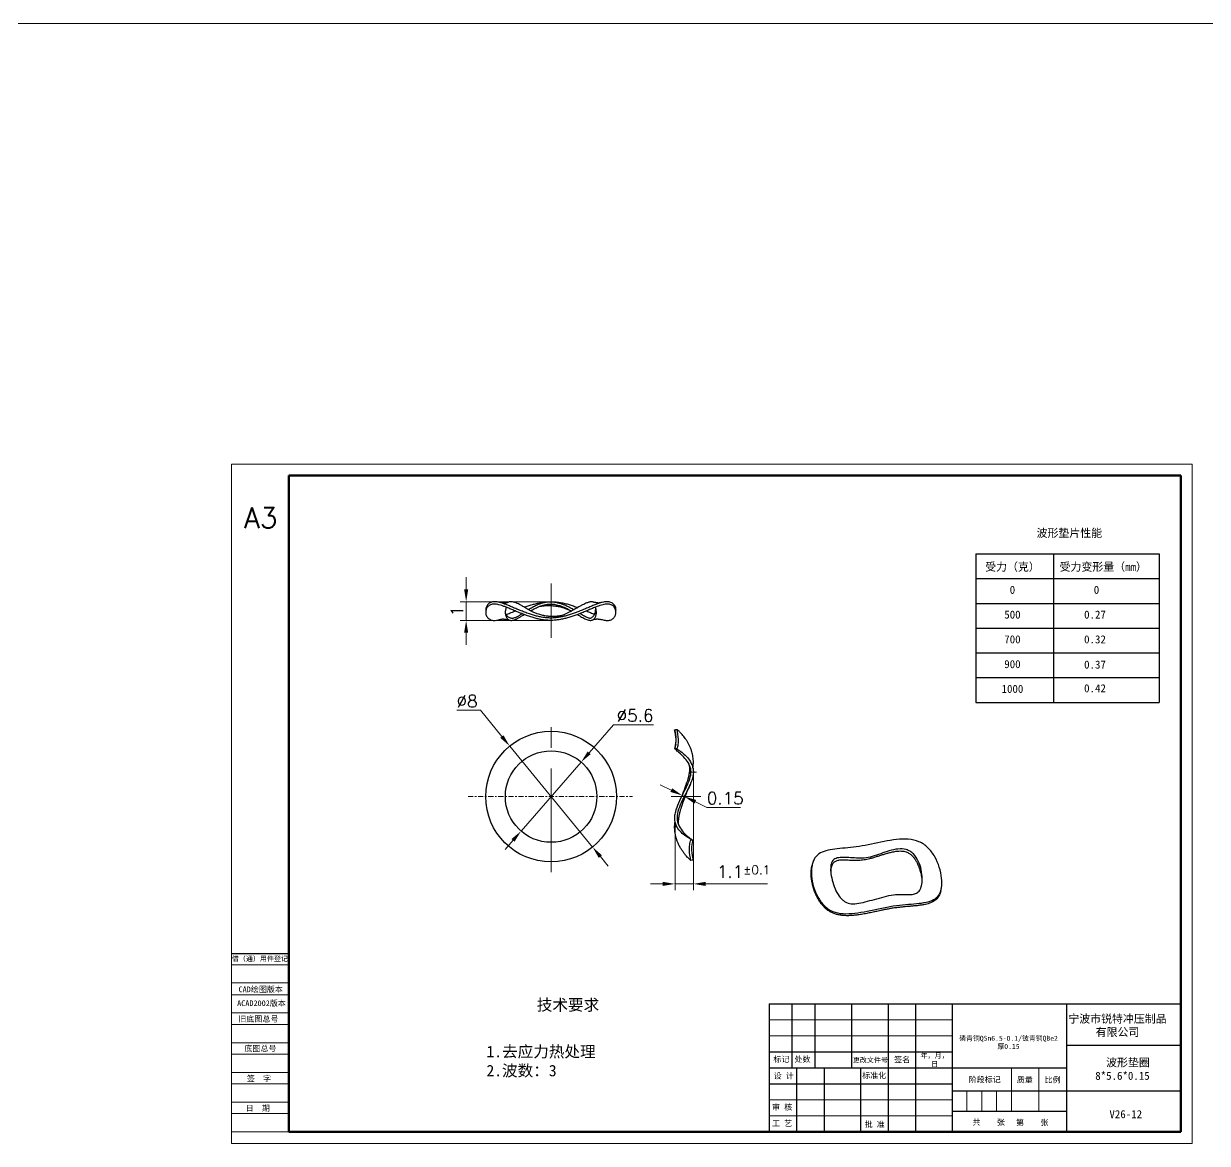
# Model space of a CAD drawing. Header units: millimetres. Extents: x 2517 to 6633, y 792 to 3241.
# Drawn here: x 3404.1 to 3476.5, y 1472.6 to 1541.1 of the extents above; entities that cross this region are included whole.
import ezdxf

# ---------------------------------------------------------------- set-up
doc = ezdxf.new("R2010")
doc.units = ezdxf.units.MM
doc.linetypes.add('CENTER', pattern=[50.8, 31.75, -6.35, 6.35, -6.35])
for name, color, linetype, lineweight in [('中心线', 1, 'CENTER', 9), ('实线', 7, 'Continuous', 25), ('尺寸标注', 2, 'Continuous', 9), ('引导线', 6, 'Continuous', 9), ('文本', 3, 'Continuous', 15), ('粗实线', 9, 'Continuous', 50)]:
    doc.layers.add(name, color=color, linetype=linetype, lineweight=lineweight)
doc.styles.add('st', font='txt.shx')
doc.styles.get("Standard").update_dxf_attribs({"font": 'simfang.ttf'})
doc.dimstyles.new('st0.3', dxfattribs={"dimscale": 0.3, "dimtxt": 2.5, "dimasz": 2.5, "dimexe": 1.25, "dimexo": 0, "dimtad": 1, "dimtoh": 1, "dimdec": 3, "dimdsep": 46, "dimtxsty": 'st', "dimcen": 0, "dimclrd": 256, "dimclre": 256, "dimclrt": 256, "dimadec": 4, "dimazin": 2, "dimtfac": 1, "dimtdec": 3, "dimtmove": 0, "dimatfit": 1, "dimfxl": 1, "dimlwd": -1, "dimlwe": -1, "dimarcsym": 0})

# ---------------------------------------------------------------- blocks, each defined once
blk = doc.blocks.new('*D157')
at = {"layer": 'Defpoints', "color": 0, "ltscale": 0.2, "transparency": 16777216}
for p in [(3438.175, 1495.924), (3434.5, 1491.698)]:
    blk.add_point(p, dxfattribs=at)
at = {"layer": '尺寸标注', "ltscale": 0.2, "transparency": 16777216}
for p, q in [((3438.667, 1496.49), (3440.165, 1498.212)), ((3440.165, 1498.212), (3442.603, 1498.212)), ((3434.5, 1491.698), (3438.175, 1495.924)), ((3434.008, 1491.132), (3433.516, 1490.566))]:
    blk.add_line(p, q, dxfattribs=at)
for points in [[(3438.573, 1496.572), (3438.761, 1496.408), (3438.175, 1495.924)], [(3433.914, 1491.214), (3434.102, 1491.05), (3434.5, 1491.698)]]:
    blk.add_solid(points, dxfattribs=at)
at = {"layer": '尺寸标注', "ltscale": 0.2, "transparency": 16777216, "insert": (3441.478, 1498.775), "char_height": 0.75, "attachment_point": 5, "style": 'st'}
blk.add_mtext('∅5.6', dxfattribs=at)
blk = doc.blocks.new('*D158')
at = {"layer": 'Defpoints', "color": 0, "ltscale": 0.2, "transparency": 16777216}
for p in [(3433.801, 1496.904), (3438.874, 1490.718)]:
    blk.add_point(p, dxfattribs=at)
at = {"layer": '尺寸标注', "ltscale": 0.2, "transparency": 16777216}
for p, q in [((3432.006, 1499.092), (3430.569, 1499.092)), ((3433.325, 1497.484), (3432.006, 1499.092)), ((3438.874, 1490.718), (3433.801, 1496.904)), ((3439.35, 1490.138), (3439.825, 1489.558))]:
    blk.add_line(p, q, dxfattribs=at)
for points in [[(3433.422, 1497.563), (3433.229, 1497.404), (3433.801, 1496.904)], [(3439.446, 1490.218), (3439.253, 1490.059), (3438.874, 1490.718)]]:
    blk.add_solid(points, dxfattribs=at)
at = {"layer": '尺寸标注', "ltscale": 0.2, "transparency": 16777216, "insert": (3431.194, 1499.654), "char_height": 0.75, "attachment_point": 5, "style": 'st'}
blk.add_mtext('∅8', dxfattribs=at)
blk = doc.blocks.new('*D159')
at = {"layer": 'Defpoints', "color": 0, "ltscale": 0.2, "transparency": 16777216}
for p in [(3445.044, 1495.302), (3443.921, 1492.27), (3445.044, 1488.466)]:
    blk.add_point(p, dxfattribs=at)
at = {"layer": '尺寸标注', "ltscale": 0.2, "transparency": 16777216}
for p, q in [((3445.044, 1495.302), (3445.044, 1488.091)), ((3443.921, 1492.27), (3443.921, 1488.091)), ((3443.171, 1488.466), (3442.421, 1488.466)), ((3443.921, 1488.466), (3445.044, 1488.466)), ((3445.794, 1488.466), (3449.589, 1488.466))]:
    blk.add_line(p, q, dxfattribs=at)
for points in [[(3443.171, 1488.591), (3443.171, 1488.341), (3443.921, 1488.466)], [(3445.794, 1488.591), (3445.794, 1488.341), (3445.044, 1488.466)]]:
    blk.add_solid(points, dxfattribs=at)
at = {"layer": '尺寸标注', "ltscale": 0.2, "transparency": 16777216, "insert": (3448.111, 1489.216), "char_height": 0.75, "attachment_point": 5, "style": 'st'}
blk.add_mtext('1.1{}{\\A0;{\\H1.5x;}{\\A2;\\H0.71x;\\C3;%%p0.1}}', dxfattribs=at)
blk = doc.blocks.new('*D160')
at = {"layer": 'Defpoints', "color": 0, "ltscale": 0.2, "transparency": 16777216}
for p in [(3444.36, 1493.873), (3444.363, 1493.881), (3444.487, 1493.811)]:
    blk.add_point(p, dxfattribs=at)
at = {"layer": '尺寸标注', "ltscale": 0.2, "transparency": 16777216}
for p, q in [((3443.689, 1494.209), (3443.014, 1494.537)), ((3444.36, 1493.873), (3444.527, 1494.218)), ((3444.363, 1493.881), (3444.491, 1493.819)), ((3444.487, 1493.811), (3444.655, 1494.156)), ((3445.165, 1493.491), (3445.869, 1493.148)), ((3445.869, 1493.148), (3447.932, 1493.148))]:
    blk.add_line(p, q, dxfattribs=at)
for points in [[(3443.744, 1494.321), (3443.634, 1494.096), (3444.363, 1493.881)], [(3445.22, 1493.603), (3445.11, 1493.378), (3444.491, 1493.819)]]:
    blk.add_solid(points, dxfattribs=at)
at = {"layer": '尺寸标注', "ltscale": 0.2, "transparency": 16777216, "insert": (3446.994, 1493.711), "char_height": 0.75, "attachment_point": 5, "style": 'st'}
blk.add_mtext('0.15', dxfattribs=at)
blk = doc.blocks.new('*D161')
at = {"layer": 'Defpoints', "color": 0, "ltscale": 0.2, "transparency": 16777216}
for p in [(3431.137, 1505.743), (3436.337, 1505.743), (3436.337, 1504.596)]:
    blk.add_point(p, dxfattribs=at)
at = {"layer": '尺寸标注', "ltscale": 0.2, "transparency": 16777216}
for p, q in [((3431.137, 1506.493), (3431.137, 1507.243)), ((3436.337, 1505.743), (3430.762, 1505.743)), ((3431.137, 1504.596), (3431.137, 1505.743)), ((3436.337, 1504.596), (3430.762, 1504.596)), ((3431.137, 1503.846), (3431.137, 1503.096))]:
    blk.add_line(p, q, dxfattribs=at)
for points in [[(3431.012, 1506.493), (3431.262, 1506.493), (3431.137, 1505.743)], [(3431.012, 1503.846), (3431.262, 1503.846), (3431.137, 1504.596)]]:
    blk.add_solid(points, dxfattribs=at)
at = {"layer": '尺寸标注', "ltscale": 0.2, "transparency": 16777216, "insert": (3430.575, 1505.17), "char_height": 0.75, "attachment_point": 5, "rotation": 90, "style": 'st'}
blk.add_mtext('1', dxfattribs=at)

msp = doc.modelspace()

# ---------------------------------------------------------------- linework, layer by layer
at = {"color": 7, "linetype": 'Continuous', "lineweight": 25}
for p, q in [((3443.9052, 1497.8864), (3443.8983, 1497.8919)), ((3444.0516, 1497.9178), (3444.0449, 1497.9234)), ((3444.0501, 1497.9191), (3444.0459, 1497.9182))]:
    msp.add_line(p, q, dxfattribs=at)
at = {"color": 7, "linetype": 'Continuous', "lineweight": 25, "flags": 128}
for points in [[(3443.8983, 1497.8919), (3443.9353, 1497.8998), (3443.9722, 1497.9078), (3444.045, 1497.9234)], [(3445.0436, 1489.9244), (3445.0066, 1489.9165), (3444.9697, 1489.9087), (3444.8969, 1489.8931)]]:
    msp.add_lwpolyline(points, dxfattribs=at)
at = {"color": 7, "linetype": 'Continuous', "lineweight": 25}
for points, knots in [([(3435.0436, 1504.8271), (3434.9453, 1504.8606), (3434.7477, 1504.9279), (3434.4652, 1505.0388), (3434.1927, 1505.1514), (3433.9328, 1505.2618), (3433.7004, 1505.3591), (3433.4945, 1505.4406), (3433.3137, 1505.5053), (3433.1458, 1505.5554), (3432.992, 1505.5881), (3432.8532, 1505.6002), (3432.7307, 1505.5887), (3432.6248, 1505.5565), (3432.5353, 1505.5068), (3432.4622, 1505.4424), (3432.4053, 1505.3664), (3432.3646, 1505.2817), (3432.3385, 1505.185), (3432.3309, 1505.0787), (3432.3462, 1504.967), (3432.3847, 1504.861), (3432.4465, 1504.7658), (3432.5271, 1504.6907), (3432.6223, 1504.6371), (3432.7277, 1504.6044), (3432.8499, 1504.5926), (3432.9852, 1504.6028), (3433.0861, 1504.6259), (3433.1354, 1504.6371)], [0, 0, 0, 0, 0.0422749, 0.0849118, 0.1276764, 0.1703188, 0.2126039, 0.2474333, 0.2818144, 0.315734, 0.3492513, 0.3825155, 0.4157759, 0.4492842, 0.4831921, 0.5175609, 0.5523791, 0.5875799, 0.6230574, 0.665807, 0.7085176, 0.7509457, 0.7928834, 0.8341914, 0.8681111, 0.9016283, 0.9348925, 0.968153, 1, 1, 1, 1]), ([(3435.0782, 1504.9692), (3434.9809, 1505.0025), (3434.7848, 1505.0694), (3434.5041, 1505.1801), (3434.2322, 1505.293), (3433.9722, 1505.4041), (3433.7395, 1505.5023), (3433.533, 1505.5848), (3433.351, 1505.6504), (3433.1812, 1505.7013), (3433.0241, 1505.7345), (3432.8807, 1505.7468), (3432.7529, 1505.7353), (3432.643, 1505.7022), (3432.5506, 1505.6514), (3432.4754, 1505.5859), (3432.4169, 1505.5088), (3432.3756, 1505.4232), (3432.3499, 1505.3391), (3432.347, 1505.2836), (3432.3458, 1505.2594)], [0, 0, 0, 0, 0.0634094, 0.1277173, 0.1925476, 0.2575135, 0.3222657, 0.3758644, 0.4290305, 0.4817601, 0.5341559, 0.5864586, 0.6387825, 0.6911485, 0.7438037, 0.7968706, 0.8503525, 0.9041592, 0.958132, 1, 1, 1, 1]), ([(3433.6806, 1505.6951), (3433.6683, 1505.6894), (3433.6456, 1505.6789), (3433.6021, 1505.6679), (3433.5601, 1505.6617), (3433.5233, 1505.659), (3433.4916, 1505.6582), (3433.4633, 1505.6586), (3433.4351, 1505.6599), (3433.4032, 1505.6622), (3433.3635, 1505.6663), (3433.3104, 1505.6736), (3433.2401, 1505.6859), (3433.1842, 1505.6987), (3433.1536, 1505.7057)], [0, 0, 0, 0, 0.1419817, 0.2616828, 0.3592404, 0.4345474, 0.4879039, 0.534893, 0.5829209, 0.6320371, 0.6929156, 0.7741761, 0.8763113, 1, 1, 1, 1]), ([(3433.5984, 1505.3985), (3433.5944, 1505.3917), (3433.5759, 1505.36), (3433.5549, 1505.2947), (3433.534, 1505.1994), (3433.527, 1505.0933), (3433.5355, 1504.9815), (3433.5602, 1504.8747), (3433.6012, 1504.7779), (3433.6555, 1504.7005), (3433.7202, 1504.6441), (3433.7923, 1504.6084), (3433.8761, 1504.5927), (3433.9716, 1504.6006), (3434.0777, 1504.6299), (3434.2016, 1504.6805), (3434.3445, 1504.753), (3434.5081, 1504.8464), (3434.6228, 1504.9156), (3434.685, 1504.953), (3434.6867, 1504.954)], [0, 0, 0, 0, 0.0157624, 0.0731885, 0.1314475, 0.2019384, 0.2724113, 0.3421761, 0.4106223, 0.4773083, 0.5314174, 0.5843088, 0.6363663, 0.6882834, 0.740834, 0.7945051, 0.8606496, 0.9286337, 0.9980826, 1, 1, 1, 1]), ([(3434.5588, 1505.4861), (3434.5089, 1505.5139), (3434.4092, 1505.5692), (3434.2648, 1505.639), (3434.137, 1505.6898), (3434.0258, 1505.7218), (3433.9304, 1505.7384), (3433.8415, 1505.74), (3433.7553, 1505.7279), (3433.7089, 1505.7071), (3433.6835, 1505.6956)], [0, 0, 0, 0, 0.1459082, 0.2909025, 0.4350359, 0.5429323, 0.6509365, 0.7594507, 0.8679617, 1, 1, 1, 1]), ([(3434.9353, 1505.2645), (3434.8867, 1505.2936), (3434.7573, 1505.3709), (3434.6351, 1505.4419), (3434.5588, 1505.4861)], [0, 0, 0, 0, 0.375907, 1, 1, 1, 1]), ([(3434.7017, 1505.4027), (3434.7178, 1505.4087), (3434.8137, 1505.4452), (3434.9971, 1505.5072), (3435.2512, 1505.5848), (3435.5115, 1505.6503), (3435.7761, 1505.7013), (3436.0443, 1505.7345), (3436.3147, 1505.7468), (3436.5852, 1505.7353), (3436.8531, 1505.7021), (3437.1169, 1505.6512), (3437.3761, 1505.5858), (3437.6458, 1505.5032), (3437.8443, 1505.4353), (3437.9545, 1505.3927), (3437.9701, 1505.3866)], [0, 0, 0, 0, 0.0161956, 0.0969017, 0.1771139, 0.2567075, 0.3356662, 0.4141182, 0.4924414, 0.570728, 0.6491297, 0.7279668, 0.8074053, 0.8874462, 0.9840927, 1, 1, 1, 1]), ([(3434.945, 1505.2584), (3434.9689, 1505.2735), (3435.069, 1505.3367), (3435.2574, 1505.4446), (3435.4866, 1505.557), (3435.6983, 1505.6391), (3435.8867, 1505.6943), (3436.0661, 1505.7276), (3436.2332, 1505.7404), (3436.3854, 1505.7377), (3436.5372, 1505.7214), (3436.7036, 1505.6912), (3436.8829, 1505.6446), (3437.0727, 1505.5801), (3437.2869, 1505.492), (3437.5111, 1505.3832), (3437.6635, 1505.2967), (3437.7349, 1505.2562)], [0, 0, 0, 0, 0.0307246, 0.1290347, 0.227028, 0.2919387, 0.3564541, 0.4207668, 0.4692218, 0.5177945, 0.5662508, 0.6146966, 0.6795984, 0.74515, 0.81139, 0.9116433, 1, 1, 1, 1]), ([(3439.5173, 1504.6339), (3439.5598, 1504.6242), (3439.6538, 1504.6026), (3439.7831, 1504.5927), (3439.9059, 1504.6038), (3440.0117, 1504.636), (3440.1012, 1504.6857), (3440.1743, 1504.7501), (3440.2312, 1504.8261), (3440.2719, 1504.9109), (3440.298, 1505.0076), (3440.3056, 1505.1139), (3440.2903, 1505.2256), (3440.2518, 1505.3315), (3440.19, 1505.4268), (3440.1094, 1505.5019), (3440.0143, 1505.5554), (3439.9088, 1505.5881), (3439.7868, 1505.6002), (3439.6484, 1505.5887), (3439.495, 1505.5565), (3439.3161, 1505.5034), (3439.1097, 1505.4287), (3438.8746, 1505.3338), (3438.6242, 1505.228), (3438.3603, 1505.1163), (3438.0996, 1505.01), (3437.8457, 1504.9132), (3437.6016, 1504.8283), (3437.3523, 1504.752), (3437.0987, 1504.6873), (3436.8418, 1504.6371), (3436.5825, 1504.6045), (3436.3217, 1504.5923), (3436.0609, 1504.6039), (3435.8015, 1504.636), (3435.5446, 1504.6858), (3435.2905, 1504.7498), (3435.1263, 1504.8012), (3435.0436, 1504.8271)], [0, 0, 0, 0, 0.0205124, 0.0454243, 0.0703334, 0.0954281, 0.1208222, 0.1465613, 0.1726371, 0.1989994, 0.2255689, 0.2575845, 0.289571, 0.3213459, 0.3527535, 0.3836896, 0.4090924, 0.4341938, 0.4591058, 0.4840149, 0.5091096, 0.5345036, 0.5654287, 0.5968268, 0.6285952, 0.6605789, 0.6925959, 0.7191696, 0.7455385, 0.7716226, 0.797371, 0.8227738, 0.8478753, 0.8727872, 0.8976963, 0.922791, 0.9481851, 0.9739243, 1, 1, 1, 1]), ([(3435.0773, 1505.1842), (3435.1535, 1505.2263), (3435.3104, 1505.313), (3435.5356, 1505.4174), (3435.743, 1505.4957), (3435.9226, 1505.5484), (3436.0894, 1505.5813), (3436.2416, 1505.5963), (3436.3787, 1505.5972), (3436.5155, 1505.585), (3436.6672, 1505.5588), (3436.8329, 1505.5153), (3437.0109, 1505.453), (3437.2156, 1505.3657), (3437.4073, 1505.2703), (3437.5336, 1505.1981), (3437.58, 1505.1715)], [0, 0, 0, 0, 0.1025988, 0.2111989, 0.2816714, 0.3504416, 0.4176642, 0.4673591, 0.5168068, 0.5664528, 0.6166656, 0.6848791, 0.754775, 0.8263306, 0.9362098, 1, 1, 1, 1]), ([(3440.3059, 1505.1966), (3440.3076, 1505.216), (3440.3126, 1505.273), (3440.2945, 1505.3676), (3440.2529, 1505.4745), (3440.1852, 1505.5708), (3440.0985, 1505.6469), (3439.9975, 1505.7013), (3439.8864, 1505.7345), (3439.7596, 1505.7469), (3439.6168, 1505.7352), (3439.4587, 1505.7022), (3439.2757, 1505.6478), (3439.0659, 1505.5719), (3438.8281, 1505.4759), (3438.5765, 1505.3695), (3438.3129, 1505.2576), (3438.054, 1505.1516), (3437.8032, 1505.0555), (3437.5633, 1504.9714), (3437.3194, 1504.8961), (3437.0724, 1504.8323), (3436.8232, 1504.783), (3436.5728, 1504.7509), (3436.3216, 1504.7392), (3436.0704, 1504.7504), (3435.8196, 1504.7816), (3435.5696, 1504.8303), (3435.3208, 1504.893), (3435.1596, 1504.9437), (3435.0782, 1504.9692)], [0, 0, 0, 0, 0.0219365, 0.0642596, 0.1065151, 0.1485027, 0.1900987, 0.2244463, 0.2585806, 0.2926623, 0.3267387, 0.3608625, 0.3951801, 0.436693, 0.4785699, 0.5207003, 0.5628951, 0.6049192, 0.6396462, 0.6739646, 0.7077491, 0.7409186, 0.7734527, 0.805411, 0.8369232, 0.8684441, 0.9004044, 0.9329635, 0.9661697, 1, 1, 1, 1]), ([(3435.6534, 1505.4596), (3435.6833, 1505.4647), (3435.7485, 1505.4758), (3435.8573, 1505.4896), (3435.9777, 1505.5009), (3436.1122, 1505.5081), (3436.2505, 1505.5092), (3436.384, 1505.5039), (3436.5101, 1505.4935), (3436.6386, 1505.4774), (3436.775, 1505.4535), (3436.9082, 1505.4234), (3437.0495, 1505.3843), (3437.1846, 1505.3395), (3437.3098, 1505.2913), (3437.4129, 1505.2472), (3437.4895, 1505.2117), (3437.5431, 1505.1855), (3437.5662, 1505.1737), (3437.5754, 1505.169)], [0, 0, 0, 0, 0.0441263, 0.0961867, 0.153042, 0.2109642, 0.280843, 0.3428197, 0.397435, 0.4599032, 0.5290808, 0.6009712, 0.665245, 0.756185, 0.8289128, 0.8903282, 0.9512038, 0.9805669, 1, 1, 1, 1]), ([(3438.8599, 1505.7293), (3438.8406, 1505.7338), (3438.8024, 1505.7427), (3438.7313, 1505.7333), (3438.6518, 1505.7135), (3438.5633, 1505.683), (3438.4569, 1505.6393), (3438.331, 1505.5801), (3438.1848, 1505.5047), (3438.0056, 1505.4072), (3437.7918, 1505.2867), (3437.5685, 1505.1637), (3437.3681, 1505.0599), (3437.1947, 1504.9778), (3437.0564, 1504.9169), (3436.9741, 1504.8876), (3436.952, 1504.8798), (3436.952, 1504.8798), (3436.952, 1504.8798), (3436.952, 1504.8798), (3436.9517, 1504.8797), (3436.9514, 1504.8796), (3436.9511, 1504.8795)], [0, 0, 0, 0, 0.0585324, 0.1152646, 0.1718818, 0.2285179, 0.285458, 0.3620214, 0.4393852, 0.5173712, 0.6347005, 0.7510544, 0.8271966, 0.9015223, 0.9735123, 1, 1, 1, 1, 1, 1, 1.000352, 1.000352, 1.000352, 1.000352]), ([(3437.95, 1504.9541), (3438.0132, 1504.916), (3438.1245, 1504.8487), (3438.2736, 1504.7636), (3438.4016, 1504.6968), (3438.5206, 1504.6441), (3438.6301, 1504.6083), (3438.7293, 1504.5928), (3438.8172, 1504.6006), (3438.8932, 1504.63), (3438.9576, 1504.6772), (3439.0105, 1504.7396), (3439.052, 1504.8139), (3439.0822, 1504.8975), (3439.1023, 1504.9933), (3439.1097, 1505.0992), (3439.1007, 1505.2108), (3439.0786, 1505.3132), (3439.0509, 1505.3719), (3439.0383, 1505.3985)], [0, 0, 0, 0, 0.0745997, 0.1313318, 0.1868031, 0.2409344, 0.2938475, 0.3459245, 0.3978618, 0.4504344, 0.5041276, 0.5591449, 0.6154687, 0.6729185, 0.7312014, 0.8017213, 0.8722232, 0.9420167, 1, 1, 1, 1]), ([(3439.4649, 1505.7013), (3439.4503, 1505.6977), (3439.4253, 1505.6915), (3439.3924, 1505.6838), (3439.3709, 1505.679), (3439.3544, 1505.6754), (3439.3377, 1505.6719), (3439.32, 1505.6684), (3439.2965, 1505.664), (3439.2703, 1505.6595), (3439.2596, 1505.6581), (3439.2616, 1505.6583), (3439.2634, 1505.6584), (3439.2605, 1505.6584), (3439.2475, 1505.6587), (3439.2212, 1505.6607), (3439.1877, 1505.6647), (3439.1542, 1505.6694), (3439.1176, 1505.6754), (3439.085, 1505.6813), (3439.0514, 1505.6878), (3439.0069, 1505.6969), (3438.9415, 1505.7114), (3438.8902, 1505.7243), (3438.8604, 1505.7317)], [0, 0, 0, 0, 0.0615987, 0.105123, 0.1326405, 0.1575428, 0.183761, 0.2117556, 0.2431212, 0.324737, 0.4052404, 0.4871443, 0.5495073, 0.6117992, 0.6730212, 0.7328558, 0.7628083, 0.7932825, 0.8241366, 0.8486952, 0.8667921, 0.8943686, 0.9388237, 1, 1, 1, 1]), ([(3432.3432, 1505.2594), (3432.3419, 1505.2375), (3432.3394, 1505.1938), (3432.3368, 1505.15), (3432.3355, 1505.1282)], [0, 0, 0, 0, 0.4999991, 1, 1, 1, 1]), ([(3433.1352, 1504.6367), (3433.1504, 1504.6405), (3433.1764, 1504.6469), (3433.2107, 1504.6549), (3433.2333, 1504.66), (3433.2509, 1504.6638), (3433.2688, 1504.6676), (3433.2877, 1504.6713), (3433.3137, 1504.6762), (3433.3437, 1504.6814), (3433.3603, 1504.6835), (3433.3646, 1504.6839), (3433.369, 1504.6841), (3433.378, 1504.6842), (3433.3977, 1504.6836), (3433.4299, 1504.6811), (3433.4679, 1504.6767), (3433.5047, 1504.6715), (3433.5441, 1504.665), (3433.579, 1504.6587), (3433.6145, 1504.6519), (3433.661, 1504.6423), (3433.7291, 1504.6272), (3433.7825, 1504.6138), (3433.8134, 1504.6061)], [0, 0, 0, 0, 0.0609061, 0.1040656, 0.1313622, 0.1560689, 0.1821127, 0.209932, 0.2410242, 0.3217765, 0.4012236, 0.4816955, 0.5429334, 0.6043182, 0.6651909, 0.7256753, 0.7564076, 0.7879874, 0.8200051, 0.8453467, 0.8639833, 0.892314, 0.9377935, 1, 1, 1, 1]), ([(3433.5334, 1505.0449), (3433.5433, 1505.0221), (3433.5651, 1504.9725), (3433.6132, 1504.9034), (3433.6743, 1504.8401), (3433.7463, 1504.7899), (3433.8275, 1504.7548), (3433.9175, 1504.7362), (3434.0139, 1504.7382), (3434.1133, 1504.7627), (3434.2262, 1504.8096), (3434.3558, 1504.8804), (3434.4673, 1504.9497), (3434.5359, 1504.9946), (3434.5529, 1505.0058)], [0, 0, 0, 0, 0.0787463, 0.1721272, 0.2619438, 0.3478024, 0.4299317, 0.5090038, 0.5869953, 0.6669491, 0.7501159, 0.8546148, 0.9639972, 1, 1, 1, 1]), ([(3433.5847, 1504.9493), (3433.6282, 1504.9665), (3433.75, 1505.0148), (3433.9331, 1505.093), (3434.0773, 1505.1533), (3434.1336, 1505.1768)], [0, 0, 0, 0, 0.2526988, 0.707743, 1, 1, 1, 1]), ([(3436.9511, 1504.8795), (3436.9248, 1504.8748), (3436.8639, 1504.865), (3436.7626, 1504.8519), (3436.6479, 1504.8413), (3436.5199, 1504.8345), (3436.3883, 1504.8334), (3436.2615, 1504.8384), (3436.142, 1504.8482), (3436.0202, 1504.8636), (3435.8909, 1504.8861), (3435.7647, 1504.9148), (3435.6307, 1504.9518), (3435.5021, 1504.9945), (3435.383, 1505.0404), (3435.2846, 1505.0824), (3435.2113, 1505.1164), (3435.1554, 1505.1438), (3435.1126, 1505.1655), (3435.0625, 1505.1918), (3434.9993, 1505.2264), (3434.9534, 1505.2534), (3434.9276, 1505.2685)], [0.0859979, 0.0859979, 0.0859979, 0.0859979, 0.1184427, 0.1594013, 0.2040773, 0.24953248, 0.3043114, 0.3528959, 0.39573422, 0.44478339, 0.49920124, 0.55590024, 0.60675427, 0.67904098, 0.73713472, 0.78635422, 0.83526425, 0.85889759, 0.88292537, 0.91119969, 0.95017848, 1, 1, 1, 1]), ([(3438.1253, 1505.0218), (3438.1496, 1505.0068), (3438.2183, 1504.9646), (3438.3201, 1504.9036), (3438.4318, 1504.8401), (3438.5305, 1504.79), (3438.6168, 1504.7548), (3438.6911, 1504.7363), (3438.7578, 1504.7381), (3438.8226, 1504.7628), (3438.8823, 1504.8066), (3438.9453, 1504.8775), (3439.0036, 1504.9806), (3439.0448, 1505.1048), (3439.0663, 1505.2238), (3439.0675, 1505.2953), (3439.0681, 1505.3293)], [0, 0, 0, 0, 0.0388995, 0.1100704, 0.1785322, 0.2440572, 0.3066657, 0.3668821, 0.4263134, 0.4873181, 0.5507142, 0.6168043, 0.7208257, 0.8296263, 0.9190274, 1, 1, 1, 1]), ([(3438.4994, 1505.1755), (3438.5809, 1505.1414), (3438.7485, 1505.0713), (3438.9114, 1505.0021), (3438.9912, 1504.9711), (3438.9928, 1504.9704)], [0, 0, 0, 0, 0.4810157, 0.9893077, 1, 1, 1, 1]), ([(3438.8865, 1504.6304), (3438.9069, 1504.6397), (3438.9444, 1504.657), (3439.0059, 1504.6721), (3439.0609, 1504.6802), (3439.1066, 1504.6835), (3439.1446, 1504.6843), (3439.1778, 1504.6839), (3439.2104, 1504.6824), (3439.2467, 1504.6798), (3439.2914, 1504.6752), (3439.35, 1504.6671), (3439.4262, 1504.6537), (3439.4855, 1504.6401), (3439.518, 1504.6326)], [0, 0, 0, 0, 0.1427855, 0.2631296, 0.361132, 0.436725, 0.4902736, 0.5373775, 0.5854338, 0.6344912, 0.6951817, 0.7760385, 0.8774582, 1, 1, 1, 1]), ([(3440.301, 1505.0644), (3440.3023, 1505.0864), (3440.3049, 1505.1303), (3440.3076, 1505.1743), (3440.3089, 1505.1963)], [0, 0, 0, 0, 0.5000028, 1, 1, 1, 1]), ([(3443.9018, 1496.7664), (3443.9293, 1496.8579), (3443.9548, 1496.95), (3443.982, 1497.1393), (3443.9849, 1497.2339), (3443.9726, 1497.5173), (3443.9383, 1497.7058), (3443.8982, 1497.8919)], [0, 0, 0, 0, 0.25, 0.25, 0.5, 0.5, 1, 1, 1, 1]), ([(3443.9049, 1497.8866), (3443.9129, 1497.845), (3443.9278, 1497.7679), (3443.9454, 1497.6614), (3443.9582, 1497.5726), (3443.9669, 1497.5005), (3443.9722, 1497.4511), (3443.9743, 1497.425), (3443.9749, 1497.4181)], [0, 0, 0, 0, 0.2686157, 0.4973893, 0.6876163, 0.8405927, 0.9577627, 1, 1, 1, 1]), ([(3444.0456, 1496.7232), (3444.0745, 1496.8208), (3444.1017, 1496.9188), (3444.1312, 1497.1205), (3444.135, 1497.222), (3444.1236, 1497.5242), (3444.0876, 1497.725), (3444.0449, 1497.9234)], [0, 0, 0, 0, 0.25, 0.25, 0.5, 0.5, 1, 1, 1, 1]), ([(3445.0164, 1495.5568), (3445.0173, 1495.5623), (3445.028, 1495.6276), (3445.039, 1495.7498), (3445.0466, 1495.9219), (3445.04, 1496.0884), (3445.0217, 1496.2493), (3444.9925, 1496.4044), (3444.9495, 1496.5701), (3444.8904, 1496.7434), (3444.8144, 1496.9202), (3444.7297, 1497.0847), (3444.639, 1497.2364), (3444.5455, 1497.3745), (3444.4519, 1497.4987), (3444.3612, 1497.6083), (3444.2762, 1497.7028), (3444.2, 1497.7814), (3444.135, 1497.8441), (3444.0859, 1497.8887), (3444.0588, 1497.9119), (3444.0536, 1497.9162), (3444.0527, 1497.9169)], [0, 0, 0, 0, 0.0040127, 0.0472965, 0.0903837, 0.1334672, 0.1767414, 0.2203447, 0.2643608, 0.323742, 0.3838996, 0.4447184, 0.506015, 0.5675629, 0.6291141, 0.6904205, 0.7512544, 0.8114314, 0.8708338, 0.929439, 0.9873489, 1, 1, 1, 1]), ([(3444.9025, 1491.1777), (3444.8992, 1491.1937), (3444.8629, 1491.2146), (3444.7451, 1491.2824), (3444.6645, 1491.3289), (3444.3981, 1491.5158), (3444.186, 1491.7), (3443.9751, 1492.0681), (3443.9232, 1492.2069), (3443.8989, 1492.442), (3443.9005, 1492.525), (3443.9202, 1492.6974), (3443.9378, 1492.7866), (3444.0075, 1493.0589), (3444.0767, 1493.247), (3444.2376, 1493.6236), (3444.3295, 1493.8121), (3444.5107, 1494.1812), (3444.6, 1494.362), (3444.7519, 1494.7049), (3444.8143, 1494.8667), (3444.8939, 1495.1612), (3444.9122, 1495.2903), (3444.8831, 1495.5489), (3444.8366, 1495.678), (3444.6378, 1496.0469), (3444.4292, 1496.2655), (3444.1569, 1496.5171), (3444.0726, 1496.589), (3443.9464, 1496.7036), (3443.9047, 1496.7465), (3443.9018, 1496.7664)], [0, 0, 0, 0, 0.0625, 0.0625, 0.125, 0.125, 0.25, 0.25, 0.3125, 0.3125, 0.34375, 0.34375, 0.375, 0.375, 0.4375, 0.4375, 0.5, 0.5, 0.5625, 0.5625, 0.625, 0.625, 0.6875, 0.6875, 0.75, 0.75, 0.875, 0.875, 0.9375, 0.9375, 1, 1, 1, 1]), ([(3444.0456, 1496.7232), (3444.0334, 1496.7268), (3444.0212, 1496.7305), (3444.0091, 1496.7341), (3443.9969, 1496.7378), (3443.9847, 1496.7415), (3443.9725, 1496.7451), (3443.949, 1496.7523), (3443.9255, 1496.7594), (3443.902, 1496.7666)], [0, 0, 0, 0, 0.00003817272, 0.00003817272, 0.00003817272, 0.00007634544, 0.00007634544, 0.00007634544, 0.00015009192, 0.00015009192, 0.00015009192, 0.00015009192]), ([(3443.9629, 1497.0152), (3443.9625, 1497.0127), (3443.9587, 1496.9873), (3443.9527, 1496.955), (3443.9457, 1496.9266), (3443.9439, 1496.9193)], [0, 0, 0, 0, 0.07439194, 0.76055925, 1, 1, 1, 1]), ([(3444.0456, 1496.7232), (3444.0478, 1496.7219), (3444.0525, 1496.7192), (3444.0849, 1496.7), (3444.1403, 1496.6659), (3444.2848, 1496.5636), (3444.3739, 1496.4953), (3444.5594, 1496.3282), (3444.6558, 1496.2294), (3444.8295, 1496.0049), (3444.9068, 1495.8792), (3444.9887, 1495.6733), (3445.0104, 1495.6017), (3445.039, 1495.4533), (3445.0459, 1495.3764), (3445.04, 1495.1385), (3445.0017, 1494.9703), (3444.8825, 1494.6219), (3444.8017, 1494.4418), (3444.624, 1494.0771), (3444.5272, 1493.8924), (3444.3437, 1493.5261), (3444.2571, 1493.3443), (3444.1205, 1492.9911), (3444.0705, 1492.8196), (3444.0428, 1492.5756), (3444.0419, 1492.4965), (3444.0569, 1492.3435), (3444.0725, 1492.2695), (3444.1384, 1492.0561), (3444.208, 1491.925), (3444.454, 1491.5707), (3444.6678, 1491.3866), (3444.9049, 1491.2107), (3444.97, 1491.1688), (3445.0269, 1491.1339), (3445.0391, 1491.1268), (3445.043, 1491.1247)], [0.89069078, 0.89069078, 0.89069078, 0.89069078, 0.89936256, 0.89936256, 0.93061256, 0.93061256, 0.96186256, 0.96186256, 0.99311256, 0.99311256, 1.02436256, 1.02436256, 1.03998756, 1.03998756, 1.05561256, 1.05561256, 1.08686256, 1.08686256, 1.11811256, 1.11811256, 1.14936256, 1.14936256, 1.18061256, 1.18061256, 1.21186256, 1.21186256, 1.22748756, 1.22748756, 1.24311256, 1.24311256, 1.27436256, 1.27436256, 1.33686256, 1.33686256, 1.36811256, 1.36811256, 1.38367177, 1.38367177, 1.38367177, 1.38367177]), ([(3444.7029, 1495.9144), (3444.712, 1495.8994), (3444.7289, 1495.8716), (3444.7489, 1495.8279), (3444.7635, 1495.7887), (3444.774, 1495.7548), (3444.7818, 1495.7246), (3444.7882, 1495.6951), (3444.7965, 1495.6493), (3444.804, 1495.5846), (3444.8071, 1495.5061), (3444.8058, 1495.4389), (3444.8023, 1495.3812), (3444.7975, 1495.3284), (3444.7904, 1495.2697), (3444.7813, 1495.2095), (3444.7723, 1495.1586), (3444.764, 1495.1163), (3444.7558, 1495.0768), (3444.7457, 1495.0317), (3444.7348, 1494.9864), (3444.7239, 1494.9434), (3444.7121, 1494.8991), (3444.6968, 1494.8438), (3444.6758, 1494.7724), (3444.6588, 1494.7182), (3444.6494, 1494.6884)], [0, 0, 0, 0, 0.0726142, 0.1344198, 0.185559, 0.2261231, 0.257638, 0.2886315, 0.3204791, 0.396024, 0.4664613, 0.5279953, 0.5608847, 0.599338, 0.6443601, 0.6852276, 0.7211155, 0.742999, 0.7671508, 0.796587, 0.8276712, 0.8507362, 0.8747648, 0.9072998, 0.9489739, 1, 1, 1, 1]), ([(3444.1331, 1492.0953), (3444.133, 1492.099), (3444.1326, 1492.1112), (3444.1322, 1492.1362), (3444.132, 1492.1713), (3444.1327, 1492.2154), (3444.1343, 1492.2608), (3444.1368, 1492.3067), (3444.1401, 1492.3521), (3444.1446, 1492.4016), (3444.1502, 1492.4521), (3444.1562, 1492.4985), (3444.1635, 1492.5487), (3444.1736, 1492.6102), (3444.1885, 1492.6888), (3444.2092, 1492.7832), (3444.235, 1492.8872), (3444.2624, 1492.9867), (3444.2875, 1493.0721), (3444.3088, 1493.1416), (3444.3263, 1493.1965), (3444.3428, 1493.2472), (3444.3604, 1493.2999), (3444.38, 1493.3575), (3444.3993, 1493.4128), (3444.4165, 1493.4614), (3444.433, 1493.5073), (3444.4496, 1493.5529), (3444.4658, 1493.5969), (3444.4829, 1493.6428), (3444.5011, 1493.691), (3444.5196, 1493.7397), (3444.5358, 1493.7819), (3444.5529, 1493.826), (3444.5721, 1493.8753), (3444.5962, 1493.9364), (3444.6233, 1494.0048), (3444.6548, 1494.0834), (3444.6884, 1494.1663), (3444.7201, 1494.244), (3444.7475, 1494.3107), (3444.7725, 1494.3712), (3444.7986, 1494.4342), (3444.8281, 1494.505), (3444.8487, 1494.5545), (3444.8597, 1494.5807)], [0, 0, 0, 0, 0.0056331, 0.0185741, 0.0347786, 0.0539315, 0.0774788, 0.0942595, 0.1122373, 0.1340721, 0.155119, 0.1738392, 0.1903047, 0.2160651, 0.2480498, 0.2846394, 0.3252166, 0.3649383, 0.3950077, 0.418888, 0.4403933, 0.45444, 0.4738365, 0.4976853, 0.5171844, 0.5343585, 0.5512648, 0.5682065, 0.5852266, 0.6005087, 0.6204856, 0.6404972, 0.6568914, 0.6696835, 0.6925198, 0.7160334, 0.7434002, 0.7765468, 0.8144169, 0.8493741, 0.8774452, 0.9024133, 0.9308202, 0.9633528, 1, 1, 1, 1]), ([(3444.3873, 1493.9296), (3444.3922, 1493.9433), (3444.428, 1494.0442), (3444.4949, 1494.2316), (3444.5788, 1494.4715), (3444.6281, 1494.6242), (3444.6495, 1494.6904)], [0, 0, 0, 0, 0.0542559, 0.3978668, 0.7386822, 1, 1, 1, 1]), ([(3444.8969, 1489.8931), (3444.8937, 1489.8959), (3444.8872, 1489.9015), (3444.8566, 1489.9281), (3444.8104, 1489.9704), (3444.7472, 1490.0318), (3444.6671, 1490.1148), (3444.5706, 1490.2232), (3444.4606, 1490.3604), (3444.3475, 1490.5193), (3444.2364, 1490.6995), (3444.1382, 1490.8893), (3444.0558, 1491.0841), (3443.9902, 1491.2793), (3443.9434, 1491.4696), (3443.914, 1491.6508), (3443.8984, 1491.8198), (3443.8967, 1491.9947), (3443.9036, 1492.1447), (3443.9169, 1492.238), (3443.9214, 1492.2698)], [0, 0, 0, 0, 0.0470451, 0.0947038, 0.1504225, 0.2072486, 0.2651428, 0.3358352, 0.4075294, 0.479806, 0.5522338, 0.6244233, 0.6841782, 0.7434509, 0.8022369, 0.8460766, 0.8898145, 0.9335715, 0.9773289, 1, 1, 1, 1]), ([(3443.9307, 1492.2276), (3443.9353, 1492.2089), (3443.9428, 1492.1782), (3443.9516, 1492.1409), (3443.9575, 1492.1155), (3443.9641, 1492.0864), (3443.9716, 1492.0526), (3443.9789, 1492.0185), (3443.9844, 1491.991), (3443.9888, 1491.9683), (3443.9925, 1491.9481), (3443.9946, 1491.9357), (3443.9948, 1491.9346), (3443.9949, 1491.934)], [0, 0, 0, 0, 0.1439109, 0.2368267, 0.2892161, 0.3469226, 0.4746813, 0.57432, 0.652478, 0.7545324, 0.8373452, 0.9137112, 1, 1, 1, 1]), ([(3444.8969, 1489.8931), (3444.8513, 1490.1066), (3444.8117, 1490.3222), (3444.7983, 1490.6488), (3444.8022, 1490.7585), (3444.8344, 1490.9716), (3444.8639, 1491.0755), (3444.9025, 1491.1777)], [0, 0, 0, 0, 0.5, 0.5, 0.75, 0.75, 1, 1, 1, 1]), ([(3444.9025, 1491.1777), (3444.9143, 1491.1732), (3444.9262, 1491.1687), (3444.9381, 1491.1641), (3444.95, 1491.1596), (3444.9619, 1491.1551), (3444.9738, 1491.1506), (3444.9968, 1491.1419), (3445.0199, 1491.1333), (3445.043, 1491.1247)], [0, 0, 0, 0, 0.00003817273, 0.00003817273, 0.00003817273, 0.00007634545, 0.00007634545, 0.00007634545, 0.0001501987, 0.0001501987, 0.0001501987, 0.0001501987]), ([(3445.0436, 1489.9244), (3445.001, 1490.1237), (3444.9635, 1490.3249), (3444.9487, 1490.6298), (3444.9513, 1490.7324), (3444.98, 1490.932), (3445.0073, 1491.0292), (3445.043, 1491.1247)], [0, 0, 0, 0, 0.5, 0.5, 0.75, 0.75, 1, 1, 1, 1]), ([(3452.6705, 1487.6477), (3452.4469, 1488.0469), (3452.3087, 1488.5218), (3452.2598, 1489.181), (3452.2694, 1489.3916), (3452.322, 1489.6732), (3452.346, 1489.7614), (3452.4068, 1489.923), (3452.4436, 1489.996), (3452.6617, 1490.3181), (3452.94, 1490.4469), (3453.4594, 1490.5638), (3453.6495, 1490.5899), (3454.0552, 1490.6346), (3454.2707, 1490.6532), (3454.7211, 1490.6977), (3454.956, 1490.7237), (3455.437, 1490.7974), (3455.6867, 1490.8471), (3456.4499, 1491.0072), (3456.9767, 1491.1286), (3457.9749, 1491.2336), (3458.444, 1491.2151), (3458.9507, 1491.0057), (3459.0486, 1490.9542), (3459.2332, 1490.8312), (3459.3199, 1490.76), (3459.5626, 1490.5238), (3459.7015, 1490.3358), (3460.049, 1489.7238), (3460.189, 1489.2524), (3460.2585, 1488.612), (3460.2577, 1488.4094), (3460.2162, 1488.1424), (3460.1957, 1488.0596), (3460.1404, 1487.9098), (3460.1057, 1487.8432), (3459.9001, 1487.5445), (3459.6321, 1487.4172), (3459.1102, 1487.3043), (3458.9162, 1487.2796), (3458.4947, 1487.2394), (3458.2671, 1487.224), (3457.7873, 1487.1831), (3457.535, 1487.1577), (3457.0124, 1487.0766), (3456.7457, 1487.0228), (3455.9465, 1486.8537), (3455.4141, 1486.731), (3454.4214, 1486.6174), (3453.9589, 1486.6246), (3453.4828, 1486.8154), (3453.3933, 1486.8628), (3453.2234, 1486.9772), (3453.1429, 1487.0438), (3452.9154, 1487.2674), (3452.7823, 1487.4481), (3452.6705, 1487.6477)], [0, 0, 0, 0, 0.0625, 0.0625, 0.09375, 0.09375, 0.109375, 0.109375, 0.125, 0.125, 0.1875, 0.1875, 0.21875, 0.21875, 0.25, 0.25, 0.28125, 0.28125, 0.3125, 0.3125, 0.375, 0.375, 0.4375, 0.4375, 0.453125, 0.453125, 0.46875, 0.46875, 0.5, 0.5, 0.5625, 0.5625, 0.59375, 0.59375, 0.609375, 0.609375, 0.625, 0.625, 0.6875, 0.6875, 0.71875, 0.71875, 0.75, 0.75, 0.78125, 0.78125, 0.8125, 0.8125, 0.875, 0.875, 0.9375, 0.9375, 0.953125, 0.953125, 0.96875, 0.96875, 1, 1, 1, 1]), ([(3453.4857, 1488.9644), (3453.4564, 1489.1409), (3453.4421, 1489.3117), (3453.4497, 1489.5382), (3453.4571, 1489.6087), (3453.4841, 1489.7347), (3453.5035, 1489.7897), (3453.5872, 1489.9282), (3453.6719, 1489.9882), (3453.8765, 1490.0657), (3453.9965, 1490.0827), (3454.3906, 1490.0977), (3454.7029, 1490.0614), (3455.1841, 1490.0368), (3455.3452, 1490.0326), (3455.6626, 1490.0518), (3455.8243, 1490.0861), (3456.1599, 1490.1864), (3456.3328, 1490.2503), (3456.6834, 1490.3771), (3456.8608, 1490.44), (3457.2138, 1490.5432), (3457.3895, 1490.5836), (3457.7355, 1490.6171), (3457.9067, 1490.6103), (3458.1521, 1490.5394), (3458.2326, 1490.5052), (3458.3814, 1490.4147), (3458.4489, 1490.3595), (3458.6332, 1490.1723), (3458.7319, 1490.019), (3458.9683, 1489.5184), (3459.0487, 1489.1291), (3459.0545, 1488.6239), (3459.0367, 1488.469), (3458.9841, 1488.2741), (3458.9623, 1488.2153), (3458.912, 1488.1115), (3458.8833, 1488.0668), (3458.7947, 1487.9515), (3458.7281, 1487.9005), (3458.5671, 1487.8352), (3458.473, 1487.8205), (3458.1463, 1487.8037), (3457.8735, 1487.8308), (3457.3827, 1487.806), (3457.2042, 1487.7858), (3456.8213, 1487.7041), (3456.6221, 1487.6517), (3456.2293, 1487.5458), (3456.0346, 1487.4905), (3455.6571, 1487.3873), (3455.4742, 1487.3394), (3455.1281, 1487.2704), (3454.965, 1487.2493), (3454.6694, 1487.2502), (3454.5377, 1487.2722), (3454.3664, 1487.3427), (3454.3143, 1487.3723), (3454.2121, 1487.4462), (3454.1611, 1487.4907), (3454.0116, 1487.6465), (3453.9168, 1487.7797), (3453.6654, 1488.2349), (3453.5444, 1488.6116), (3453.4857, 1488.9644)], [0, 0, 0, 0, 0.03125, 0.03125, 0.046875, 0.046875, 0.0625, 0.0625, 0.09375, 0.09375, 0.125, 0.125, 0.1875, 0.1875, 0.21875, 0.21875, 0.25, 0.25, 0.28125, 0.28125, 0.3125, 0.3125, 0.34375, 0.34375, 0.375, 0.375, 0.390625, 0.390625, 0.40625, 0.40625, 0.4375, 0.4375, 0.5, 0.5, 0.53125, 0.53125, 0.546875, 0.546875, 0.5625, 0.5625, 0.59375, 0.59375, 0.625, 0.625, 0.6875, 0.6875, 0.71875, 0.71875, 0.75, 0.75, 0.78125, 0.78125, 0.8125, 0.8125, 0.84375, 0.84375, 0.875, 0.875, 0.890625, 0.890625, 0.90625, 0.90625, 0.9375, 0.9375, 1, 1, 1, 1]), ([(3453.4538, 1489.2365), (3453.4571, 1489.2794), (3453.4642, 1489.3711), (3453.4899, 1489.4977), (3453.5285, 1489.614), (3453.5803, 1489.7091), (3453.6441, 1489.7841), (3453.7195, 1489.8416), (3453.8057, 1489.8837), (3453.9023, 1489.9126), (3454.0086, 1489.9304), (3454.1318, 1489.9397), (3454.2733, 1489.9409), (3454.4345, 1489.9356), (3454.6062, 1489.9273), (3454.7875, 1489.9195), (3454.9675, 1489.9158), (3455.1436, 1489.9186), (3455.3134, 1489.9286), (3455.4879, 1489.9481), (3455.6661, 1489.9795), (3455.8465, 1490.021), (3456.0409, 1490.0734), (3456.2484, 1490.1356), (3456.4674, 1490.205), (3456.685, 1490.2742), (3456.9001, 1490.3393), (3457.1287, 1490.4013), (3457.3677, 1490.4527), (3457.5877, 1490.479), (3457.7722, 1490.48), (3457.9231, 1490.4636), (3458.0551, 1490.4304), (3458.1688, 1490.3841), (3458.2661, 1490.329), (3458.3579, 1490.2604), (3458.4541, 1490.1707), (3458.5519, 1490.0564), (3458.6483, 1489.9159), (3458.7493, 1489.7356), (3458.847, 1489.5126), (3458.9325, 1489.2491), (3458.9944, 1488.9805), (3459.0255, 1488.7455), (3459.0372, 1488.5929), (3459.0362, 1488.5307), (3459.036, 1488.5227)], [0, 0, 0, 0, 0.0177929, 0.038016, 0.0579195, 0.0777697, 0.0978627, 0.1183839, 0.1394112, 0.1609379, 0.1828949, 0.2051703, 0.2321226, 0.259068, 0.2857427, 0.3119133, 0.3374108, 0.3580995, 0.3783226, 0.3982268, 0.4180774, 0.4381703, 0.4586915, 0.4839819, 0.5099758, 0.5365297, 0.5634247, 0.5904024, 0.623831, 0.656502, 0.6777028, 0.6983915, 0.7186146, 0.7335648, 0.7484405, 0.7633759, 0.7784818, 0.799003, 0.8200304, 0.841557, 0.8746128, 0.9082312, 0.9419088, 0.9751319, 0.9968146, 1, 1, 1, 1]), ([(3452.6697, 1487.5595), (3452.6261, 1487.642), (3452.5386, 1487.8077), (3452.4362, 1488.0697), (3452.3542, 1488.3368), (3452.2954, 1488.6052), (3452.2617, 1488.8549), (3452.2492, 1489.0825), (3452.2551, 1489.2855), (3452.273, 1489.455), (3452.2966, 1489.5491), (3452.3056, 1489.5852)], [0, 0, 0, 0, 0.12551146, 0.25209778, 0.37906299, 0.50566546, 0.63120725, 0.73461334, 0.83668858, 0.93739384, 1, 1, 1, 1]), ([(3452.3246, 1489.6729), (3452.3213, 1489.6593), (3452.3143, 1489.6309), (3452.3072, 1489.6022), (3452.3035, 1489.5872)], [0, 0, 0, 0, 0.4766209, 1, 1, 1, 1]), ([(3460.1805, 1488.0174), (3460.1758, 1487.9957), (3460.1586, 1487.9157), (3460.11, 1487.7945), (3460.0345, 1487.659), (3459.9406, 1487.5449), (3459.8307, 1487.4489), (3459.7051, 1487.3693), (3459.5649, 1487.304), (3459.4109, 1487.2511), (3459.2325, 1487.2057), (3459.028, 1487.1683), (3458.7952, 1487.1376), (3458.5476, 1487.1126), (3458.2864, 1487.09), (3458.0276, 1487.0678), (3457.7752, 1487.0434), (3457.5319, 1487.0158), (3457.2825, 1486.9813), (3457.0282, 1486.938), (3456.7706, 1486.8883), (3456.493, 1486.8308), (3456.1966, 1486.7671), (3455.8835, 1486.7008), (3455.5724, 1486.6393), (3455.2651, 1486.5862), (3454.9801, 1486.5477), (3454.7179, 1486.5245), (3454.4785, 1486.5163), (3454.2466, 1486.5236), (3454.0231, 1486.5488), (3453.8093, 1486.5941), (3453.6062, 1486.6619), (3453.4149, 1486.7545), (3453.237, 1486.8742), (3453.0729, 1487.0175), (3452.9233, 1487.1815), (3452.7869, 1487.3624), (3452.7089, 1487.4935), (3452.6697, 1487.5595)], [0, 0, 0, 0, 0.0093601, 0.0345557, 0.0597485, 0.0851289, 0.110812, 0.1368443, 0.1632169, 0.1898794, 0.2167514, 0.2491316, 0.2814822, 0.3136189, 0.3453841, 0.3766724, 0.4023644, 0.4277517, 0.4529473, 0.47814, 0.5035204, 0.5292036, 0.5604807, 0.5922363, 0.6243664, 0.6567143, 0.6890959, 0.7159721, 0.7426413, 0.7690223, 0.7950639, 0.8207559, 0.8461432, 0.8713388, 0.8965315, 0.921912, 0.9475951, 0.9736274, 1, 1, 1, 1]), ([(3460.1827, 1488.0158), (3460.1863, 1488.0306), (3460.1936, 1488.0601), (3460.201, 1488.0899), (3460.2047, 1488.1049)], [0, 0, 0, 0, 0.500149, 1, 1, 1, 1])]:
    msp.add_open_spline(points, degree=3, knots=knots, dxfattribs=at)
at = {"layer": '中心线', "ltscale": 0.2}
for p, q in [((3436.3375, 1506.8651), (3436.3375, 1503.5284)), ((3436.3375, 1489.174), (3436.3375, 1499.26)), ((3444.7943, 1495.3021), (3445.2256, 1495.3021)), ((3443.681, 1493.811), (3445.5079, 1493.811))]:
    msp.add_line(p, q, dxfattribs=at)
at = {"layer": '中心线', "ltscale": 0.01}
msp.add_line((3431.2508, 1493.811), (3441.3123, 1493.811), dxfattribs=at)
at = {"layer": '实线', "ltscale": 0.1}
for p, q in [((3462.3312, 1508.671), (3473.5439, 1508.671)), ((3462.3312, 1508.671), (3462.3312, 1499.5766)), ((3467.0803, 1508.671), (3467.0803, 1499.5766)), ((3473.5439, 1508.671), (3473.5439, 1499.5766)), ((3462.3312, 1507.1552), (3473.5439, 1507.1552)), ((3462.3312, 1505.6395), (3473.5439, 1505.6395)), ((3462.3312, 1504.1238), (3473.5439, 1504.1238)), ((3462.3312, 1502.608), (3473.5439, 1502.608)), ((3462.3312, 1501.0923), (3473.5439, 1501.0923)), ((3462.3312, 1499.5766), (3473.5439, 1499.5766))]:
    msp.add_line(p, q, dxfattribs=at)
at = {"layer": '实线'}
for p, q in [((3416.7763, 1484.2012), (3420.2763, 1484.2012)), ((3420.2763, 1473.2812), (3420.2763, 1481.1212)), ((3420.2763, 1481.1212), (3420.2763, 1473.2812)), ((3449.6763, 1481.1212), (3474.8763, 1481.1212)), ((3449.6789, 1481.1212), (3449.6789, 1473.2812)), ((3451.0789, 1481.1212), (3451.0789, 1477.2012)), ((3452.4789, 1481.1212), (3452.4789, 1477.2012)), ((3454.7189, 1481.1212), (3454.7189, 1477.2012)), ((3456.9589, 1481.1212), (3456.9589, 1473.2812)), ((3458.6389, 1481.1212), (3458.6389, 1473.2812)), ((3460.8789, 1481.1212), (3460.8789, 1473.2812)), ((3467.8763, 1481.1212), (3467.8763, 1473.2812)), ((3467.8763, 1478.6012), (3474.8763, 1478.6012)), ((3449.6763, 1478.1812), (3460.8789, 1478.1812)), ((3449.6763, 1477.2012), (3460.8789, 1477.2012)), ((3451.3589, 1477.2012), (3451.3589, 1473.2812)), ((3453.0389, 1477.2012), (3453.0389, 1473.2812)), ((3455.2789, 1477.2012), (3455.2789, 1473.2812)), ((3460.8789, 1477.2012), (3467.8763, 1477.2012)), ((3449.6763, 1476.2212), (3460.8789, 1476.2212)), ((3460.8789, 1475.8012), (3474.8763, 1475.8012)), ((3460.8789, 1474.5412), (3467.8763, 1474.5412)), ((3449.6763, 1473.2812), (3474.8763, 1473.2812))]:
    msp.add_line(p, q, dxfattribs=at)
at = {"layer": '实线', "ltscale": 0.2}
for radius in [4, 2.8]:
    msp.add_circle((3436.3375, 1493.811), radius, dxfattribs=at)
at = {"layer": '尺寸标注', "ltscale": 0.2}
msp.add_line((3054.3981, 1541.131), (3645.4033, 1541.131), dxfattribs=at)
at = {"layer": '引导线'}
for p, q in [((3416.7763, 1514.1612), (3475.5763, 1514.1612)), ((3416.7763, 1472.5812), (3416.7763, 1514.1612)), ((3475.5763, 1472.5812), (3475.5763, 1514.1612)), ((3420.2763, 1483.5012), (3416.7763, 1483.5012)), ((3420.2763, 1482.4037), (3416.7763, 1482.4037)), ((3420.2763, 1481.6812), (3416.7763, 1481.6812)), ((3420.2763, 1480.5612), (3416.7763, 1480.5612)), ((3449.6763, 1480.1412), (3460.8789, 1480.1412)), ((3420.2763, 1479.8612), (3416.7763, 1479.8612)), ((3420.2763, 1478.7412), (3416.7763, 1478.7412)), ((3449.6763, 1479.1612), (3460.8789, 1479.1612)), ((3420.2763, 1478.0412), (3416.7763, 1478.0412)), ((3420.2763, 1476.9212), (3416.7763, 1476.9212)), ((3420.2763, 1476.2212), (3416.7763, 1476.2212)), ((3420.2763, 1475.1012), (3416.7763, 1475.1012)), ((3449.6763, 1475.2412), (3460.8789, 1475.2412)), ((3420.2763, 1474.4012), (3416.7763, 1474.4012)), ((3449.6763, 1474.2612), (3460.8789, 1474.2612)), ((3420.2763, 1473.2812), (3416.7763, 1473.2812)), ((3416.7763, 1472.5812), (3475.5763, 1472.5812))]:
    msp.add_line(p, q, dxfattribs=at)
at = {"layer": '文本', "ltscale": 0.2}
for p, q in [((3464.5163, 1477.2012), (3464.5163, 1474.5412)), ((3466.1963, 1477.2012), (3466.1963, 1474.5412)), ((3461.7863, 1475.8012), (3461.7863, 1474.5412)), ((3462.6963, 1475.8012), (3462.6963, 1474.5412)), ((3463.6063, 1475.8012), (3463.6063, 1474.5412))]:
    msp.add_line(p, q, dxfattribs=at)
at = {"layer": '粗实线'}
for p, q in [((3420.2763, 1473.2812), (3420.2763, 1513.4612)), ((3420.2763, 1513.4612), (3474.8763, 1513.4612)), ((3474.8763, 1473.2812), (3474.8763, 1513.4612)), ((3420.2763, 1473.2812), (3474.8763, 1473.2812))]:
    msp.add_line(p, q, dxfattribs=at)

# ---------------------------------------------------------------- texts
at = {"layer": '实线', "ltscale": 0.2, "insert": (3417.5381, 1511.509), "char_height": 1.26, "width": 3.5, "attachment_point": 1, "style": 'st'}
msp.add_mtext('A3', dxfattribs=at)
at = {"layer": '实线', "attachment_point": 5}
for s, insert, char_height, width in [('波形垫片性能', (3468.0547, 1509.9179), 0.49, 6.44035), ('受力（克）', (3464.5722, 1507.8431), 0.49, 6.44035), ('受力变形量（mm）', (3470.1296, 1507.8431), 0.49, 6.44035), ('0', (3464.5722, 1506.4638), 0.49, 6.44035), ('0', (3469.717, 1506.4638), 0.49, 6.44035), ('500', (3464.5722, 1504.9481), 0.49, 6.44035), ('0.27', (3469.6247, 1504.9481), 0.49, 6.44035), ('700', (3464.5722, 1503.4323), 0.49, 6.44035), ('0.32', (3469.6247, 1503.4323), 0.49, 6.44035), ('900', (3464.5722, 1501.9166), 0.49, 6.44035), ('0.37', (3469.6247, 1501.8877), 0.49, 6.44035), ('1000', (3464.5722, 1500.4009), 0.49, 6.44035), ('0.42', (3469.6247, 1500.4352), 0.49, 6.44035), ('宁波市锐特冲压制品\\P有限公司', (3471.0013, 1479.7713), 0.49, 8.845172), ('磷青铜QSn6.5-0.1/铍青铜QBe2\\P厚0.15', (3464.3332, 1478.7472), 0.3, 12.645864), ('  波形垫圈\\P8*5.6*0.15', (3471.3063, 1477.1203), 0.49, 8.845172), ('V26-12', (3471.5076, 1474.3627), 0.49, 6.44035)]:
    msp.add_mtext(s, dxfattribs=dict(at, insert=insert, char_height=char_height, width=width))
at = {"layer": '文本', "ltscale": 0.2, "attachment_point": 5}
for s, insert, char_height, width in [('借（通）用件登记', (3418.514, 1483.866), 0.308, 7.158004), ('CAD绘图版本', (3418.5638, 1481.9885), 0.35, 10.611583), ('ACAD2002版本', (3418.6117, 1481.1385), 0.35, 8.191333), ('旧底图总号', (3418.4223, 1480.1776), 0.35, 9.26638), ('底图总号', (3418.5474, 1478.3671), 0.35, 2.031624), ('标记', (3450.4301, 1477.7134), 0.35, 2.031624), ('处数', (3451.7209, 1477.7104), 0.35, 2.031624), ('更改文件号', (3455.8785, 1477.664), 0.308, 4.506343), ('签名', (3457.8195, 1477.6863), 0.35, 2.031624), ('年，月，日', (3459.8065, 1477.6833), 0.308, 2.031624), ('签  字', (3418.4619, 1476.5246), 0.35, 2.031624), ('设 计', (3450.5732, 1476.6888), 0.35, 2.031624), ('标准化', (3456.1122, 1476.7207), 0.35, 2.031624), ('阶段标记', (3462.8751, 1476.461), 0.35, 2.031624), ('质量', (3465.3269, 1476.4528), 0.35, 2.031624), ('比例', (3467.0308, 1476.4528), 0.35, 2.031624), ('日  期', (3418.3838, 1474.7133), 0.35, 2.031624), ('审 核', (3450.4776, 1474.7791), 0.35, 2.031624), ('工 艺', (3450.472, 1473.7925), 0.35, 2.031624), ('批 准', (3456.1441, 1473.7272), 0.35, 2.031624), ('共    张', (3463.1173, 1473.8525), 0.35, 2.031624), ('第    张', (3465.7866, 1473.8399), 0.35, 2.031624)]:
    msp.add_mtext(s, dxfattribs=dict(at, insert=insert, char_height=char_height, width=width))
at = {"layer": '文本', "char_height": 0.7}
for s, insert, width, attachment_point in [('技术要求', (3437.3702, 1480.63), 12.63596, 8), ('1.去应力热处理\\P2.波数：3', (3432.3809, 1477.5786), 17.90296, 4)]:
    msp.add_mtext(s, dxfattribs=dict(at, insert=insert, width=width, attachment_point=attachment_point))

# ---------------------------------------------------------------- dimensions: what is measured, and where the dimension line sits
at = {"layer": '尺寸标注', "ltscale": 0.2}
for base, p1, p2, angle, text, picture, middle, dimtype in [((3431.1371, 1505.7428), (3436.3375, 1504.5963), (3436.3375, 1505.7428), 90, '1', '*D161', (3431.1371, 1505.1696), 160), ((3444.3633, 1493.8806), (3444.4868, 1493.811), (3444.3595, 1493.8729), 154.061203, '0.15', '*D160', (3446.9942, 1493.1481), 161)]:
    dim = msp.add_linear_dim(base=base, p1=p1, p2=p2, angle=angle, text=text, dimstyle='st0.3', override={"dimtol": 0, "dimlim": 0, "dimtp": 0, "dimtm": 0, "dimtfac": 1, "dimtdec": 2, "dimtolj": 0, "dimtzin": 8}, dxfattribs=at)
    dim.commit()
    dim.dimension.update_dxf_attribs({"geometry": picture, "text_midpoint": middle, "dimtype": dimtype})
for p1, p2, picture, middle in [((3438.8741, 1490.7182), (3433.8008, 1496.9038), '*D158', (3431.1936, 1499.0919)), ((3434.5001, 1491.6982), (3438.1749, 1495.9238), '*D157', (3441.4776, 1498.2124))]:
    dim = msp.add_diameter_dim_2p(p1=p1, p2=p2, dimstyle='st0.3', override={"dimtol": 0, "dimlim": 0, "dimtp": 0, "dimtm": 0, "dimtfac": 1, "dimtdec": 2, "dimtolj": 0, "dimtzin": 8}, dxfattribs=at)
    dim.commit()
    dim.dimension.update_dxf_attribs({"geometry": picture, "text_midpoint": middle, "dimtype": 163})
dim = msp.add_linear_dim(base=(3445.044, 1488.4661), p1=(3443.9214, 1492.2698), p2=(3445.044, 1495.3021), text='1.1{}{\\A0;{\\H1.5x;}{\\A2;\\H0.71x;\\C3;%%p0.1}}', dimstyle='st0.3', override={"dimtp": 0.1, "dimtm": 0.1, "dimtdec": 2, "dimtzin": 8}, dxfattribs=at)
dim.commit()
dim.dimension.update_dxf_attribs({"geometry": '*D159', "text_midpoint": (3448.1109, 1488.4661), "dimtype": 160})

doc.saveas('drawing.dxf')
